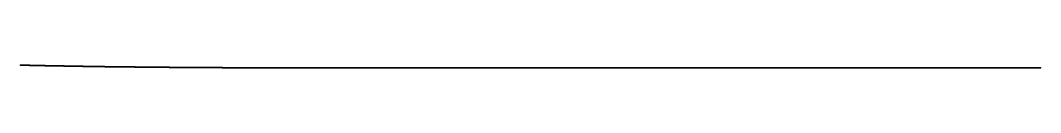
# Model space of a CAD drawing. Header units: metres. Extents: x 0 to 360, y 0 to 49.
# Drawn here: x 292.51 to 315, y 0 to 0.06 of the extents above; entities that cross this region are included whole.
import ezdxf

# ---------------------------------------------------------------- set-up
doc = ezdxf.new("R2010")
doc.units = ezdxf.units.M

msp = doc.modelspace()

# ---------------------------------------------------------------- linework, layer by layer
for p in [(292.508, 0.06), (292.519, 0.06), (292.531, 0.059), (292.543, 0.059), (292.554, 0.059), (292.566, 0.059), (292.578, 0.058), (292.589, 0.058), (292.601, 0.058), (292.613, 0.058), (292.624, 0.057), (292.636, 0.057), (292.648, 0.057), (292.659, 0.057), (292.671, 0.056), (292.683, 0.056), (292.694, 0.056), (292.706, 0.056), (292.717, 0.055), (292.729, 0.055), (292.741, 0.055), (292.752, 0.055), (292.764, 0.054), (292.776, 0.054), (292.787, 0.054), (292.799, 0.054), (292.811, 0.053), (292.822, 0.053), (292.834, 0.053), (292.846, 0.053), (292.857, 0.052), (292.869, 0.052), (292.881, 0.052), (292.892, 0.052), (292.904, 0.051), (292.916, 0.051), (292.927, 0.051), (292.939, 0.051), (292.951, 0.05), (292.962, 0.05), (292.974, 0.05), (292.986, 0.05), (292.997, 0.049), (293.009, 0.049), (293.021, 0.049), (293.032, 0.049), (293.044, 0.049), (293.056, 0.048), (293.067, 0.048), (293.079, 0.048), (293.091, 0.048), (293.102, 0.047), (293.114, 0.047), (293.126, 0.047), (293.137, 0.047), (293.149, 0.046), (293.161, 0.046), (293.172, 0.046), (293.184, 0.046), (293.196, 0.046), (293.207, 0.045), (293.219, 0.045), (293.231, 0.045), (293.242, 0.045), (293.254, 0.044), (293.265, 0.044), (293.277, 0.044), (293.289, 0.044), (293.3, 0.044), (293.312, 0.043), (293.324, 0.043), (293.335, 0.043), (293.347, 0.043), (293.359, 0.043), (293.37, 0.042), (293.382, 0.042), (293.394, 0.042), (293.405, 0.042), (293.417, 0.041), (293.429, 0.041), (293.44, 0.041), (293.452, 0.041), (293.464, 0.041), (293.475, 0.04), (293.487, 0.04), (293.499, 0.04), (293.51, 0.04), (293.522, 0.04), (293.534, 0.039), (293.545, 0.039), (293.557, 0.039), (293.569, 0.039), (293.58, 0.039), (293.592, 0.038), (293.604, 0.038), (293.615, 0.038), (293.627, 0.038), (293.639, 0.038), (293.65, 0.037), (293.662, 0.037), (293.674, 0.037), (293.685, 0.037), (293.697, 0.037), (293.709, 0.036), (293.72, 0.036), (293.732, 0.036), (293.744, 0.036), (293.755, 0.036), (293.767, 0.036), (293.779, 0.035), (293.79, 0.035), (293.802, 0.035), (293.814, 0.035), (293.825, 0.035), (293.837, 0.034), (293.849, 0.034), (293.86, 0.034), (293.872, 0.034), (293.884, 0.034), (293.895, 0.033), (293.907, 0.033), (293.919, 0.033), (293.93, 0.033), (293.942, 0.033), (293.954, 0.033), (293.965, 0.032), (293.977, 0.032), (293.989, 0.032), (294, 0.032), (294.012, 0.032), (294.024, 0.031), (294.035, 0.031), (294.047, 0.031), (294.059, 0.031), (294.07, 0.031), (294.082, 0.031), (294.094, 0.03), (294.105, 0.03), (294.117, 0.03), (294.129, 0.03), (294.14, 0.03), (294.152, 0.03), (294.164, 0.029), (294.175, 0.029), (294.187, 0.029), (294.199, 0.029), (294.21, 0.029), (294.222, 0.029), (294.234, 0.028), (294.245, 0.028), (294.257, 0.028), (294.269, 0.028), (294.28, 0.028), (294.292, 0.028), (294.304, 0.027), (294.315, 0.027), (294.327, 0.027), (294.339, 0.027), (294.35, 0.027), (294.362, 0.027), (294.374, 0.026), (294.385, 0.026), (294.397, 0.026), (294.409, 0.026), (294.42, 0.026), (294.432, 0.026), (294.444, 0.026), (294.455, 0.025), (294.467, 0.025), (294.479, 0.025), (294.49, 0.025), (294.502, 0.025), (294.514, 0.025), (294.525, 0.024), (294.537, 0.024), (294.549, 0.024), (294.56, 0.024), (294.572, 0.024), (294.584, 0.024), (294.595, 0.024), (294.607, 0.023), (294.619, 0.023), (294.63, 0.023), (294.642, 0.023), (294.654, 0.023), (294.665, 0.023), (294.677, 0.023), (294.689, 0.022), (294.7, 0.022), (294.712, 0.022), (294.724, 0.022), (294.735, 0.022), (294.747, 0.022), (294.759, 0.022), (294.77, 0.021), (294.782, 0.021), (294.794, 0.021), (294.805, 0.021), (294.817, 0.021), (294.829, 0.021), (294.84, 0.021), (294.852, 0.021), (294.864, 0.02), (294.875, 0.02), (294.887, 0.02), (294.899, 0.02), (294.91, 0.02), (294.922, 0.02), (294.934, 0.02), (294.945, 0.019), (294.957, 0.019), (294.969, 0.019), (294.98, 0.019), (294.992, 0.019), (295.004, 0.019), (295.015, 0.019), (295.027, 0.019), (295.039, 0.018), (295.05, 0.018), (295.062, 0.018), (295.074, 0.018), (295.085, 0.018), (295.097, 0.018), (295.109, 0.018), (295.12, 0.018), (295.132, 0.017), (295.144, 0.017), (295.155, 0.017), (295.167, 0.017), (295.179, 0.017), (295.19, 0.017), (295.202, 0.017), (295.214, 0.017), (295.225, 0.017), (295.237, 0.016), (295.249, 0.016), (295.26, 0.016), (295.272, 0.016), (295.284, 0.016), (295.295, 0.016), (295.307, 0.016), (295.319, 0.016), (295.33, 0.016), (295.342, 0.015), (295.354, 0.015), (295.365, 0.015), (295.377, 0.015), (295.389, 0.015), (295.4, 0.015), (295.412, 0.015), (295.424, 0.015), (295.435, 0.015), (295.447, 0.014), (295.459, 0.014), (295.471, 0.014), (295.482, 0.014), (295.494, 0.014), (295.506, 0.014), (295.517, 0.014), (295.529, 0.014), (295.541, 0.014), (295.552, 0.013), (295.564, 0.013), (295.576, 0.013), (295.587, 0.013), (295.599, 0.013), (295.611, 0.013), (295.622, 0.013), (295.634, 0.013), (295.646, 0.013), (295.657, 0.013), (295.669, 0.012), (295.681, 0.012), (295.692, 0.012), (295.704, 0.012), (295.716, 0.012), (295.727, 0.012), (295.739, 0.012), (295.751, 0.012), (295.762, 0.012), (295.774, 0.012), (295.786, 0.012), (295.797, 0.011), (295.809, 0.011), (295.821, 0.011), (295.832, 0.011), (295.844, 0.011), (295.856, 0.011), (295.867, 0.011), (295.879, 0.011), (295.891, 0.011), (295.902, 0.011), (295.914, 0.011), (295.926, 0.01), (295.937, 0.01), (295.949, 0.01), (295.961, 0.01), (295.972, 0.01), (295.984, 0.01), (295.996, 0.01), (296.007, 0.01), (296.019, 0.01), (296.031, 0.01), (296.042, 0.01), (296.054, 0.01), (296.066, 0.009), (296.077, 0.009), (296.089, 0.009), (296.101, 0.009), (296.112, 0.009), (296.124, 0.009), (296.136, 0.009), (296.147, 0.009), (296.159, 0.009), (296.171, 0.009), (296.182, 0.009), (296.194, 0.009), (296.206, 0.009), (296.218, 0.008), (296.229, 0.008), (296.241, 0.008), (296.253, 0.008), (296.264, 0.008), (296.276, 0.008), (296.288, 0.008), (296.299, 0.008), (296.311, 0.008), (296.323, 0.008), (296.334, 0.008), (296.346, 0.008), (296.358, 0.008), (296.369, 0.007), (296.381, 0.007), (296.393, 0.007), (296.404, 0.007), (296.416, 0.007), (296.428, 0.007), (296.439, 0.007), (296.451, 0.007), (296.463, 0.007), (296.474, 0.007), (296.486, 0.007), (296.498, 0.007), (296.509, 0.007), (296.521, 0.007), (296.533, 0.007), (296.544, 0.006), (296.556, 0.006), (296.568, 0.006), (296.579, 0.006), (296.591, 0.006), (296.603, 0.006), (296.614, 0.006), (296.626, 0.006), (296.638, 0.006), (296.649, 0.006), (296.661, 0.006), (296.673, 0.006), (296.684, 0.006), (296.696, 0.006), (296.708, 0.006), (296.719, 0.006), (296.731, 0.006), (296.743, 0.005), (296.754, 0.005), (296.766, 0.005), (296.778, 0.005), (296.789, 0.005), (296.801, 0.005), (296.813, 0.005), (296.824, 0.005), (296.836, 0.005), (296.848, 0.005), (296.86, 0.005), (296.871, 0.005), (296.883, 0.005), (296.895, 0.005), (296.906, 0.005), (296.918, 0.005), (296.93, 0.005), (296.941, 0.005), (296.953, 0.005), (296.965, 0.004), (296.976, 0.004), (296.988, 0.004), (297, 0.004), (297.011, 0.004), (297.023, 0.004), (297.035, 0.004), (297.046, 0.004), (297.058, 0.004), (297.07, 0.004), (297.081, 0.004), (297.093, 0.004), (297.105, 0.004), (297.116, 0.004), (297.128, 0.004), (297.14, 0.004), (297.151, 0.004), (297.163, 0.004), (297.175, 0.004), (297.186, 0.004), (297.198, 0.004), (297.21, 0.003), (297.221, 0.003), (297.233, 0.003), (297.245, 0.003), (297.256, 0.003), (297.268, 0.003), (297.28, 0.003), (297.291, 0.003), (297.303, 0.003), (297.315, 0.003), (297.326, 0.003), (297.338, 0.003), (297.35, 0.003), (297.361, 0.003), (297.373, 0.003), (297.385, 0.003), (297.397, 0.003), (297.408, 0.003), (297.42, 0.003), (297.432, 0.003), (297.443, 0.003), (297.455, 0.003), (297.467, 0.003), (297.478, 0.003), (297.49, 0.003), (297.502, 0.003), (297.513, 0.002), (297.525, 0.002), (297.537, 0.002), (297.548, 0.002), (297.56, 0.002), (297.572, 0.002), (297.583, 0.002), (297.595, 0.002), (297.607, 0.002), (297.618, 0.002), (297.63, 0.002), (297.642, 0.002), (297.653, 0.002), (297.665, 0.002), (297.677, 0.002), (297.688, 0.002), (297.7, 0.002), (297.712, 0.002), (297.723, 0.002), (297.735, 0.002), (297.747, 0.002), (297.758, 0.002), (297.77, 0.002), (297.782, 0.002), (297.793, 0.002), (297.805, 0.002), (297.817, 0.002), (297.828, 0.002), (297.84, 0.002), (297.852, 0.002), (297.863, 0.002), (297.875, 0.002), (297.887, 0.002), (297.899, 0.002), (297.91, 0.002), (297.922, 0.001), (297.934, 0.001), (297.945, 0.001), (297.957, 0.001), (297.969, 0.001), (297.98, 0.001), (297.992, 0.001), (298.004, 0.001), (298.015, 0.001), (298.027, 0.001), (298.039, 0.001), (298.05, 0.001), (298.062, 0.001), (298.074, 0.001), (298.085, 0.001), (298.097, 0.001), (298.109, 0.001), (298.12, 0.001), (298.132, 0.001), (298.144, 0.001), (298.155, 0.001), (298.167, 0.001), (298.179, 0.001), (298.19, 0.001), (298.202, 0.001), (298.214, 0.001), (298.225, 0.001), (298.237, 0.001), (298.249, 0.001), (298.26, 0.001), (298.272, 0.001), (298.284, 0.001), (298.295, 0.001), (298.307, 0.001), (298.319, 0.001), (298.33, 0.001), (298.342, 0.001), (298.354, 0.001), (298.365, 0.001), (298.377, 0.001), (298.389, 0.001), (298.401, 0.001), (298.412, 0.001), (298.424, 0.001), (298.436, 0.001), (298.447, 0.001), (298.459, 0.001), (298.471, 0.001), (298.482, 0.001), (298.494, 0.001), (298.506, 0.001), (298.517, 0.001), (298.529, 0.001), (298.541, 0.001), (298.552, 0.001), (298.564, 0.001), (298.576, 0.001), (298.587, 0), (298.599, 0), (298.611, 0), (298.622, 0), (298.634, 0), (298.646, 0), (298.657, 0), (298.669, 0), (298.681, 0), (298.692, 0), (298.704, 0), (298.716, 0), (298.727, 0), (298.739, 0), (298.751, 0), (298.762, 0), (298.774, 0), (298.786, 0), (298.797, 0), (298.809, 0), (298.821, 0), (298.832, 0), (298.844, 0), (298.856, 0), (298.868, 0), (298.879, 0), (298.891, 0), (298.903, 0), (298.914, 0), (298.926, 0), (298.938, 0), (298.949, 0), (298.961, 0), (298.973, 0), (298.984, 0), (298.996, 0), (299.008, 0), (299.019, 0), (299.031, 0), (299.043, 0), (299.054, 0), (299.066, 0), (299.078, 0), (299.089, 0), (299.101, 0), (299.113, 0), (299.124, 0), (299.136, 0), (299.148, 0), (299.159, 0), (299.171, 0), (299.183, 0), (299.194, 0), (299.206, 0), (299.218, 0), (299.229, 0), (299.241, 0), (299.253, 0), (299.264, 0), (299.276, 0), (299.288, 0), (299.299, 0), (299.311, 0), (299.323, 0), (299.335, 0), (299.346, 0), (299.358, 0), (299.37, 0), (299.381, 0), (299.393, 0), (299.405, 0), (299.416, 0), (299.428, 0), (299.44, 0), (299.451, 0), (299.463, 0), (299.475, 0), (299.486, 0), (299.498, 0), (299.51, 0), (299.521, 0), (299.533, 0), (299.545, 0), (299.556, 0), (299.568, 0), (299.58, 0), (299.591, 0), (299.603, 0), (299.615, 0), (299.626, 0), (299.638, 0), (299.65, 0), (299.661, 0), (299.673, 0), (299.685, 0), (299.696, 0), (299.708, 0), (299.72, 0), (299.731, 0), (299.743, 0), (299.755, 0), (299.766, 0), (299.778, 0), (299.79, 0), (299.802, 0), (299.813, 0), (299.825, 0), (299.837, 0), (299.848, 0), (299.86, 0), (299.872, 0), (299.883, 0), (299.895, 0), (299.907, 0), (299.918, 0), (299.93, 0), (299.942, 0), (299.953, 0), (299.965, 0), (299.977, 0), (299.988, 0), (300, 0), (300.012, 0), (300.023, 0), (300.035, 0), (300.047, 0), (300.058, 0), (300.07, 0), (300.082, 0), (300.093, 0), (300.105, 0), (300.117, 0), (300.128, 0), (300.14, 0), (300.152, 0), (300.163, 0), (300.175, 0), (300.187, 0), (300.198, 0), (300.21, 0), (300.222, 0), (300.233, 0), (300.245, 0), (300.257, 0), (300.268, 0), (300.28, 0), (300.292, 0), (300.303, 0), (300.315, 0), (300.327, 0), (300.338, 0), (300.35, 0), (300.362, 0), (300.374, 0), (300.385, 0), (300.397, 0), (300.409, 0), (300.42, 0), (300.432, 0), (300.444, 0), (300.455, 0), (300.467, 0), (300.479, 0), (300.49, 0), (300.502, 0), (300.514, 0), (300.525, 0), (300.537, 0), (300.549, 0), (300.56, 0), (300.572, 0), (300.584, 0), (300.595, 0), (300.607, 0), (300.619, 0), (300.63, 0), (300.642, 0), (300.654, 0), (300.665, 0), (300.677, 0), (300.689, 0), (300.7, 0), (300.712, 0), (300.724, 0), (300.735, 0), (300.747, 0), (300.759, 0), (300.77, 0), (300.782, 0), (300.794, 0), (300.805, 0), (300.817, 0), (300.829, 0), (300.84, 0), (300.852, 0), (300.864, 0), (300.875, 0), (300.887, 0), (300.899, 0), (300.91, 0), (300.922, 0), (300.934, 0), (300.946, 0), (300.957, 0), (300.969, 0), (300.981, 0), (300.992, 0), (301.004, 0), (301.016, 0), (301.027, 0), (301.039, 0), (301.051, 0), (301.062, 0), (301.074, 0), (301.086, 0), (301.097, 0), (301.109, 0), (301.121, 0), (301.132, 0), (301.144, 0), (301.156, 0), (301.167, 0), (301.179, 0), (301.191, 0), (301.202, 0), (301.214, 0), (301.226, 0), (301.237, 0), (301.249, 0), (301.261, 0), (301.272, 0), (301.284, 0), (301.296, 0), (301.307, 0), (301.319, 0), (301.331, 0), (301.342, 0), (301.354, 0), (301.366, 0), (301.377, 0), (301.389, 0), (301.401, 0), (301.412, 0), (301.424, 0), (301.436, 0), (301.447, 0), (301.459, 0), (301.471, 0), (301.482, 0), (301.494, 0), (301.506, 0), (301.517, 0), (301.529, 0), (301.541, 0), (301.553, 0), (301.564, 0), (301.576, 0), (301.588, 0), (301.599, 0), (301.611, 0), (301.623, 0), (301.634, 0), (301.646, 0), (301.658, 0), (301.669, 0), (301.681, 0), (301.693, 0), (301.704, 0), (301.716, 0), (301.728, 0), (301.739, 0), (301.751, 0), (301.763, 0), (301.774, 0), (301.786, 0), (301.798, 0), (301.809, 0), (301.821, 0), (301.833, 0), (301.844, 0), (301.856, 0), (301.868, 0), (301.879, 0), (301.891, 0), (301.903, 0), (301.914, 0), (301.926, 0), (301.938, 0), (301.949, 0), (301.961, 0), (301.973, 0), (301.984, 0), (301.996, 0), (302.008, 0), (302.019, 0), (302.031, 0), (302.043, 0), (302.054, 0), (302.066, 0), (302.078, 0), (302.089, 0), (302.101, 0), (302.113, 0), (302.124, 0), (302.136, 0), (302.148, 0), (302.16, 0), (302.171, 0), (302.183, 0), (302.195, 0), (302.206, 0), (302.218, 0), (302.23, 0), (302.241, 0), (302.253, 0), (302.265, 0), (302.276, 0), (302.288, 0), (302.3, 0), (302.311, 0), (302.323, 0), (302.335, 0), (302.346, 0), (302.358, 0), (302.37, 0), (302.381, 0), (302.393, 0), (302.405, 0), (302.416, 0), (302.428, 0), (302.44, 0), (302.451, 0), (302.463, 0), (302.475, 0), (302.486, 0), (302.498, 0), (302.51, 0), (302.521, 0), (302.533, 0), (302.545, 0), (302.556, 0), (302.568, 0), (302.58, 0), (302.591, 0), (302.603, 0), (302.615, 0), (302.626, 0), (302.638, 0), (302.65, 0), (302.661, 0), (302.673, 0), (302.685, 0), (302.696, 0), (302.708, 0), (302.72, 0), (302.731, 0), (302.743, 0), (302.755, 0), (302.767, 0), (302.778, 0), (302.79, 0), (302.802, 0), (302.813, 0), (302.825, 0), (302.837, 0), (302.848, 0), (302.86, 0), (302.872, 0), (302.883, 0), (302.895, 0), (302.907, 0), (302.918, 0), (302.93, 0), (302.942, 0), (302.953, 0), (302.965, 0), (302.977, 0), (302.988, 0), (303, 0), (303.012, 0), (303.023, 0), (303.035, 0), (303.047, 0), (303.058, 0), (303.07, 0), (303.082, 0), (303.093, 0), (303.105, 0), (303.117, 0), (303.128, 0), (303.14, 0), (303.152, 0), (303.163, 0), (303.175, 0), (303.187, 0), (303.198, 0), (303.21, 0), (303.222, 0), (303.233, 0), (303.245, 0), (303.257, 0), (303.268, 0), (303.28, 0), (303.292, 0), (303.303, 0), (303.315, 0), (303.327, 0), (303.338, 0), (303.35, 0), (303.362, 0), (303.374, 0), (303.385, 0), (303.397, 0), (303.409, 0), (303.42, 0), (303.432, 0), (303.444, 0), (303.455, 0), (303.467, 0), (303.479, 0), (303.49, 0), (303.502, 0), (303.514, 0), (303.525, 0), (303.537, 0), (303.549, 0), (303.56, 0), (303.572, 0), (303.584, 0), (303.595, 0), (303.607, 0), (303.619, 0), (303.63, 0), (303.642, 0), (303.654, 0), (303.665, 0), (303.677, 0), (303.689, 0), (303.7, 0), (303.712, 0), (303.724, 0), (303.735, 0), (303.747, 0), (303.759, 0), (303.77, 0), (303.782, 0), (303.794, 0), (303.805, 0), (303.817, 0), (303.829, 0), (303.84, 0), (303.852, 0), (303.864, 0), (303.875, 0), (303.887, 0), (303.899, 0), (303.91, 0), (303.922, 0), (303.934, 0), (303.946, 0), (303.957, 0), (303.969, 0), (303.981, 0), (303.992, 0), (304.004, 0), (304.016, 0), (304.027, 0), (304.039, 0), (304.051, 0), (304.062, 0), (304.074, 0), (304.086, 0), (304.097, 0), (304.109, 0), (304.121, 0), (304.132, 0), (304.144, 0), (304.156, 0), (304.167, 0), (304.179, 0), (304.191, 0), (304.202, 0), (304.214, 0), (304.226, 0), (304.237, 0), (304.249, 0), (304.261, 0), (304.272, 0), (304.284, 0), (304.296, 0), (304.307, 0), (304.319, 0), (304.331, 0), (304.342, 0), (304.354, 0), (304.366, 0), (304.377, 0), (304.389, 0), (304.401, 0), (304.412, 0), (304.424, 0), (304.436, 0), (304.447, 0), (304.459, 0), (304.471, 0), (304.482, 0), (304.494, 0), (304.506, 0), (304.517, 0), (304.529, 0), (304.541, 0), (304.553, 0), (304.564, 0), (304.576, 0), (304.588, 0), (304.599, 0), (304.611, 0), (304.623, 0), (304.634, 0), (304.646, 0), (304.658, 0), (304.669, 0), (304.681, 0), (304.693, 0), (304.704, 0), (304.716, 0), (304.728, 0), (304.739, 0), (304.751, 0), (304.763, 0), (304.774, 0), (304.786, 0), (304.798, 0), (304.809, 0), (304.821, 0), (304.833, 0), (304.844, 0), (304.856, 0), (304.868, 0), (304.879, 0), (304.891, 0), (304.903, 0), (304.914, 0), (304.926, 0), (304.938, 0), (304.949, 0), (304.961, 0), (304.973, 0), (304.984, 0), (304.996, 0), (305.008, 0), (305.019, 0), (305.031, 0), (305.043, 0), (305.054, 0), (305.066, 0), (305.078, 0), (305.089, 0), (305.101, 0), (305.113, 0), (305.124, 0), (305.136, 0), (305.148, 0), (305.16, 0), (305.171, 0), (305.183, 0), (305.195, 0), (305.206, 0), (305.218, 0), (305.23, 0), (305.241, 0), (305.253, 0), (305.265, 0), (305.276, 0), (305.288, 0), (305.3, 0), (305.311, 0), (305.323, 0), (305.335, 0), (305.346, 0), (305.358, 0), (305.37, 0), (305.381, 0), (305.393, 0), (305.405, 0), (305.416, 0), (305.428, 0), (305.44, 0), (305.451, 0), (305.463, 0), (305.475, 0), (305.486, 0), (305.498, 0), (305.51, 0), (305.521, 0), (305.533, 0), (305.545, 0), (305.556, 0), (305.568, 0), (305.58, 0), (305.591, 0), (305.603, 0), (305.615, 0), (305.626, 0), (305.638, 0), (305.65, 0), (305.661, 0), (305.673, 0), (305.685, 0), (305.696, 0), (305.708, 0), (305.72, 0), (305.731, 0), (305.743, 0), (305.755, 0), (305.767, 0), (305.778, 0), (305.79, 0), (305.802, 0), (305.813, 0), (305.825, 0), (305.837, 0), (305.848, 0), (305.86, 0), (305.872, 0), (305.883, 0), (305.895, 0), (305.907, 0), (305.918, 0), (305.93, 0), (305.942, 0), (305.953, 0), (305.965, 0), (305.977, 0), (305.988, 0), (306, 0), (306.012, 0), (306.023, 0), (306.035, 0), (306.047, 0), (306.058, 0), (306.07, 0), (306.082, 0), (306.093, 0), (306.105, 0), (306.117, 0), (306.128, 0), (306.14, 0), (306.152, 0), (306.163, 0), (306.175, 0), (306.187, 0), (306.198, 0), (306.21, 0), (306.222, 0), (306.233, 0), (306.245, 0), (306.257, 0), (306.268, 0), (306.28, 0), (306.292, 0), (306.303, 0), (306.315, 0), (306.327, 0), (306.338, 0), (306.35, 0), (306.362, 0), (306.374, 0), (306.385, 0), (306.397, 0), (306.409, 0), (306.42, 0), (306.432, 0), (306.444, 0), (306.455, 0), (306.467, 0), (306.479, 0), (306.49, 0), (306.502, 0), (306.514, 0), (306.525, 0), (306.537, 0), (306.549, 0), (306.56, 0), (306.572, 0), (306.584, 0), (306.595, 0), (306.607, 0), (306.619, 0), (306.63, 0), (306.642, 0), (306.654, 0), (306.665, 0), (306.677, 0), (306.689, 0), (306.7, 0), (306.712, 0), (306.724, 0), (306.735, 0), (306.747, 0), (306.759, 0), (306.77, 0), (306.782, 0), (306.794, 0), (306.805, 0), (306.817, 0), (306.829, 0), (306.84, 0), (306.852, 0), (306.864, 0), (306.875, 0), (306.887, 0), (306.899, 0), (306.91, 0), (306.922, 0), (306.934, 0), (306.946, 0), (306.957, 0), (306.969, 0), (306.981, 0), (306.992, 0), (307.004, 0), (307.016, 0), (307.027, 0), (307.039, 0), (307.051, 0), (307.062, 0), (307.074, 0), (307.086, 0), (307.097, 0), (307.109, 0), (307.121, 0), (307.132, 0), (307.144, 0), (307.156, 0), (307.167, 0), (307.179, 0), (307.191, 0), (307.202, 0), (307.214, 0), (307.226, 0), (307.237, 0), (307.249, 0), (307.261, 0), (307.272, 0), (307.284, 0), (307.296, 0), (307.307, 0), (307.319, 0), (307.331, 0), (307.342, 0), (307.354, 0), (307.366, 0), (307.377, 0), (307.389, 0), (307.401, 0), (307.412, 0), (307.424, 0), (307.436, 0), (307.447, 0), (307.459, 0), (307.471, 0), (307.482, 0), (307.494, 0), (307.506, 0), (307.517, 0), (307.529, 0), (307.541, 0), (307.553, 0), (307.564, 0), (307.576, 0), (307.588, 0), (307.599, 0), (307.611, 0), (307.623, 0), (307.634, 0), (307.646, 0), (307.658, 0), (307.669, 0), (307.681, 0), (307.693, 0), (307.704, 0), (307.716, 0), (307.728, 0), (307.739, 0), (307.751, 0), (307.763, 0), (307.774, 0), (307.786, 0), (307.798, 0), (307.809, 0), (307.821, 0), (307.833, 0), (307.844, 0), (307.856, 0), (307.868, 0), (307.879, 0), (307.891, 0), (307.903, 0), (307.914, 0), (307.926, 0), (307.938, 0), (307.949, 0), (307.961, 0), (307.973, 0), (307.984, 0), (307.996, 0), (308.008, 0), (308.019, 0), (308.031, 0), (308.043, 0), (308.054, 0), (308.066, 0), (308.078, 0), (308.089, 0), (308.101, 0), (308.113, 0), (308.124, 0), (308.136, 0), (308.148, 0), (308.16, 0), (308.171, 0), (308.183, 0), (308.195, 0), (308.206, 0), (308.218, 0), (308.23, 0), (308.241, 0), (308.253, 0), (308.265, 0), (308.276, 0), (308.288, 0), (308.3, 0), (308.311, 0), (308.323, 0), (308.335, 0), (308.346, 0), (308.358, 0), (308.37, 0), (308.381, 0), (308.393, 0), (308.405, 0), (308.416, 0), (308.428, 0), (308.44, 0), (308.451, 0), (308.463, 0), (308.475, 0), (308.486, 0), (308.498, 0), (308.51, 0), (308.521, 0), (308.533, 0), (308.545, 0), (308.556, 0), (308.568, 0), (308.58, 0), (308.591, 0), (308.603, 0), (308.615, 0), (308.626, 0), (308.638, 0), (308.65, 0), (308.661, 0), (308.673, 0), (308.685, 0), (308.696, 0), (308.708, 0), (308.72, 0), (308.731, 0), (308.743, 0), (308.755, 0), (308.767, 0), (308.778, 0), (308.79, 0), (308.802, 0), (308.813, 0), (308.825, 0), (308.837, 0), (308.848, 0), (308.86, 0), (308.872, 0), (308.883, 0), (308.895, 0), (308.907, 0), (308.918, 0), (308.93, 0), (308.942, 0), (308.953, 0), (308.965, 0), (308.977, 0), (308.988, 0), (309, 0), (309.012, 0), (309.023, 0), (309.035, 0), (309.047, 0), (309.058, 0), (309.07, 0), (309.082, 0), (309.093, 0), (309.105, 0), (309.117, 0), (309.128, 0), (309.14, 0), (309.152, 0), (309.163, 0), (309.175, 0), (309.187, 0), (309.198, 0), (309.21, 0), (309.222, 0), (309.233, 0), (309.245, 0), (309.257, 0), (309.268, 0), (309.28, 0), (309.292, 0), (309.303, 0), (309.315, 0), (309.327, 0), (309.338, 0), (309.35, 0), (309.362, 0), (309.374, 0), (309.385, 0), (309.397, 0), (309.409, 0), (309.42, 0), (309.432, 0), (309.444, 0), (309.455, 0), (309.467, 0), (309.479, 0), (309.49, 0), (309.502, 0), (309.514, 0), (309.525, 0), (309.537, 0), (309.549, 0), (309.56, 0), (309.572, 0), (309.584, 0), (309.595, 0), (309.607, 0), (309.619, 0), (309.63, 0), (309.642, 0), (309.654, 0), (309.665, 0), (309.677, 0), (309.689, 0), (309.7, 0), (309.712, 0), (309.724, 0), (309.735, 0), (309.747, 0), (309.759, 0), (309.77, 0), (309.782, 0), (309.794, 0), (309.805, 0), (309.817, 0), (309.829, 0), (309.84, 0), (309.852, 0), (309.864, 0), (309.875, 0), (309.887, 0), (309.899, 0), (309.91, 0), (309.922, 0), (309.934, 0), (309.946, 0), (309.957, 0), (309.969, 0), (309.981, 0), (309.992, 0), (310.004, 0), (310.016, 0), (310.027, 0), (310.039, 0), (310.051, 0), (310.062, 0), (310.074, 0), (310.086, 0), (310.097, 0), (310.109, 0), (310.121, 0), (310.132, 0), (310.144, 0), (310.156, 0), (310.167, 0), (310.179, 0), (310.191, 0), (310.202, 0), (310.214, 0), (310.226, 0), (310.237, 0), (310.249, 0), (310.261, 0), (310.272, 0), (310.284, 0), (310.296, 0), (310.307, 0), (310.319, 0), (310.331, 0), (310.342, 0), (310.354, 0), (310.366, 0), (310.377, 0), (310.389, 0), (310.401, 0), (310.412, 0), (310.424, 0), (310.436, 0), (310.447, 0), (310.459, 0), (310.471, 0), (310.482, 0), (310.494, 0), (310.506, 0), (310.517, 0), (310.529, 0), (310.541, 0), (310.553, 0), (310.564, 0), (310.576, 0), (310.588, 0), (310.599, 0), (310.611, 0), (310.623, 0), (310.634, 0), (310.646, 0), (310.658, 0), (310.669, 0), (310.681, 0), (310.693, 0), (310.704, 0), (310.716, 0), (310.728, 0), (310.739, 0), (310.751, 0), (310.763, 0), (310.774, 0), (310.786, 0), (310.798, 0), (310.809, 0), (310.821, 0), (310.833, 0), (310.844, 0), (310.856, 0), (310.868, 0), (310.879, 0), (310.891, 0), (310.903, 0), (310.914, 0), (310.926, 0), (310.938, 0), (310.949, 0), (310.961, 0), (310.973, 0), (310.984, 0), (310.996, 0), (311.008, 0), (311.019, 0), (311.031, 0), (311.043, 0), (311.054, 0), (311.066, 0), (311.078, 0), (311.089, 0), (311.101, 0), (311.113, 0), (311.124, 0), (311.136, 0), (311.148, 0), (311.16, 0), (311.171, 0), (311.183, 0), (311.195, 0), (311.206, 0), (311.218, 0), (311.23, 0), (311.241, 0), (311.253, 0), (311.265, 0), (311.276, 0), (311.288, 0), (311.3, 0), (311.311, 0), (311.323, 0), (311.335, 0), (311.346, 0), (311.358, 0), (311.37, 0), (311.381, 0), (311.393, 0), (311.405, 0), (311.416, 0), (311.428, 0), (311.44, 0), (311.451, 0), (311.463, 0), (311.475, 0), (311.486, 0), (311.498, 0), (311.51, 0), (311.521, 0), (311.533, 0), (311.545, 0), (311.556, 0), (311.568, 0), (311.58, 0), (311.591, 0), (311.603, 0), (311.615, 0), (311.626, 0), (311.638, 0), (311.65, 0), (311.661, 0), (311.673, 0), (311.685, 0), (311.696, 0), (311.708, 0), (311.72, 0), (311.731, 0), (311.743, 0), (311.755, 0), (311.767, 0), (311.778, 0), (311.79, 0), (311.802, 0), (311.813, 0), (311.825, 0), (311.837, 0), (311.848, 0), (311.86, 0), (311.872, 0), (311.883, 0), (311.895, 0), (311.907, 0), (311.918, 0), (311.93, 0), (311.942, 0), (311.953, 0), (311.965, 0), (311.977, 0), (311.988, 0), (312, 0), (312.012, 0), (312.023, 0), (312.035, 0), (312.047, 0), (312.058, 0), (312.07, 0), (312.082, 0), (312.093, 0), (312.105, 0), (312.117, 0), (312.128, 0), (312.14, 0), (312.152, 0), (312.163, 0), (312.175, 0), (312.187, 0), (312.198, 0), (312.21, 0), (312.222, 0), (312.233, 0), (312.245, 0), (312.257, 0), (312.268, 0), (312.28, 0), (312.292, 0), (312.303, 0), (312.315, 0), (312.327, 0), (312.338, 0), (312.35, 0), (312.362, 0), (312.374, 0), (312.385, 0), (312.397, 0), (312.409, 0), (312.42, 0), (312.432, 0), (312.444, 0), (312.455, 0), (312.467, 0), (312.479, 0), (312.49, 0), (312.502, 0), (312.514, 0), (312.525, 0), (312.537, 0), (312.549, 0), (312.56, 0), (312.572, 0), (312.584, 0), (312.595, 0), (312.607, 0), (312.619, 0), (312.63, 0), (312.642, 0), (312.654, 0), (312.665, 0), (312.677, 0), (312.689, 0), (312.7, 0), (312.712, 0), (312.724, 0), (312.735, 0), (312.747, 0), (312.759, 0), (312.77, 0), (312.782, 0), (312.794, 0), (312.805, 0), (312.817, 0), (312.829, 0), (312.84, 0), (312.852, 0), (312.864, 0), (312.875, 0), (312.887, 0), (312.899, 0), (312.91, 0), (312.922, 0), (312.934, 0), (312.946, 0), (312.957, 0), (312.969, 0), (312.981, 0), (312.992, 0), (313.004, 0), (313.016, 0), (313.027, 0), (313.039, 0), (313.051, 0), (313.062, 0), (313.074, 0), (313.086, 0), (313.097, 0), (313.109, 0), (313.121, 0), (313.132, 0), (313.144, 0), (313.156, 0), (313.167, 0), (313.179, 0), (313.191, 0), (313.202, 0), (313.214, 0), (313.226, 0), (313.237, 0), (313.249, 0), (313.261, 0), (313.272, 0), (313.284, 0), (313.296, 0), (313.307, 0), (313.319, 0), (313.331, 0), (313.342, 0), (313.354, 0), (313.366, 0), (313.377, 0), (313.389, 0), (313.401, 0), (313.412, 0), (313.424, 0), (313.436, 0), (313.447, 0), (313.459, 0), (313.471, 0), (313.482, 0), (313.494, 0), (313.506, 0), (313.517, 0), (313.529, 0), (313.541, 0), (313.553, 0), (313.564, 0), (313.576, 0), (313.588, 0), (313.599, 0), (313.611, 0), (313.623, 0), (313.634, 0), (313.646, 0), (313.658, 0), (313.669, 0), (313.681, 0), (313.693, 0), (313.704, 0), (313.716, 0), (313.728, 0), (313.739, 0), (313.751, 0), (313.763, 0), (313.774, 0), (313.786, 0), (313.798, 0), (313.809, 0), (313.821, 0), (313.833, 0), (313.844, 0), (313.856, 0), (313.868, 0), (313.879, 0), (313.891, 0), (313.903, 0), (313.914, 0), (313.926, 0), (313.938, 0), (313.949, 0), (313.961, 0), (313.973, 0), (313.984, 0), (313.996, 0), (314.008, 0), (314.019, 0), (314.031, 0), (314.043, 0), (314.054, 0), (314.066, 0), (314.078, 0), (314.089, 0), (314.101, 0), (314.113, 0), (314.124, 0), (314.136, 0), (314.148, 0), (314.16, 0), (314.171, 0), (314.183, 0), (314.195, 0), (314.206, 0), (314.218, 0), (314.23, 0), (314.241, 0), (314.253, 0), (314.265, 0), (314.276, 0), (314.288, 0), (314.3, 0), (314.311, 0), (314.323, 0), (314.335, 0), (314.346, 0), (314.358, 0), (314.37, 0), (314.381, 0), (314.393, 0), (314.405, 0), (314.416, 0), (314.428, 0), (314.44, 0), (314.451, 0), (314.463, 0), (314.475, 0), (314.486, 0), (314.498, 0), (314.51, 0), (314.521, 0), (314.533, 0), (314.545, 0), (314.556, 0), (314.568, 0), (314.58, 0), (314.591, 0), (314.603, 0), (314.615, 0), (314.626, 0), (314.638, 0), (314.65, 0), (314.661, 0), (314.673, 0), (314.685, 0), (314.696, 0), (314.708, 0), (314.72, 0), (314.731, 0), (314.743, 0), (314.755, 0), (314.767, 0), (314.778, 0), (314.79, 0), (314.802, 0), (314.813, 0), (314.825, 0), (314.837, 0), (314.848, 0), (314.86, 0), (314.872, 0), (314.883, 0), (314.895, 0), (314.907, 0), (314.918, 0), (314.93, 0), (314.942, 0), (314.953, 0), (314.965, 0), (314.977, 0), (314.988, 0), (315, 0)]:
    msp.add_point(p)

doc.saveas('drawing.dxf')
